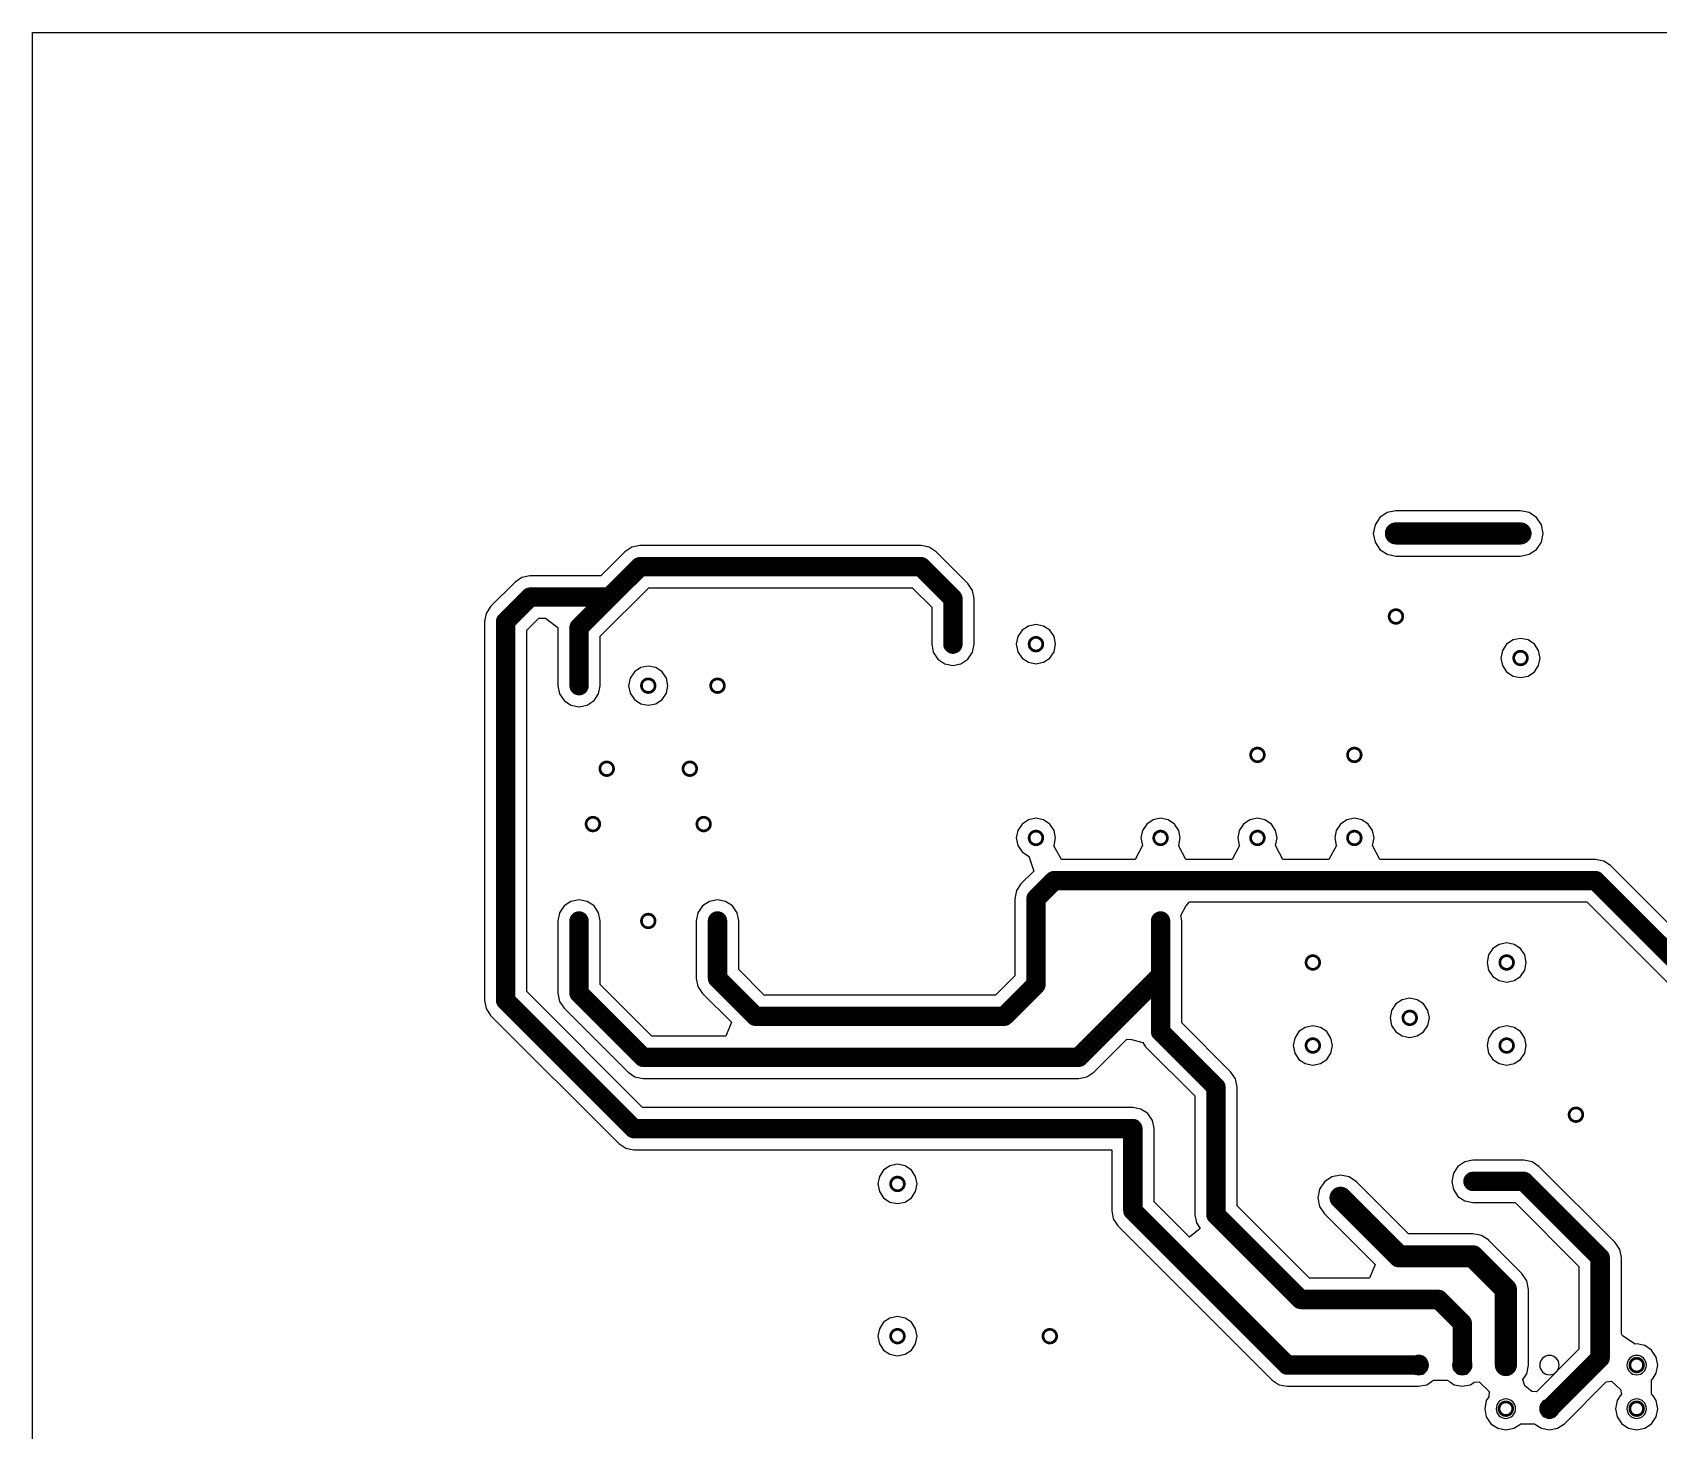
# Model space of a CAD drawing. Header units: inches. Extents: x 34.9 to 61.7, y 10.8 to 35.8.
# Drawn here: x 34.9 to 49.81, y 22.94 to 35.77 of the extents above; entities that cross this region are included whole.
import ezdxf

# ---------------------------------------------------------------- set-up
doc = ezdxf.new("R2010")
doc.units = ezdxf.units.IN
doc.header["$MEASUREMENT"] = 0
doc.layers.add('metal3', color=40, linetype='Continuous')

msp = doc.modelspace()

# ---------------------------------------------------------------- linework, layer by layer
at = {"layer": 'metal3'}
for p, q in [((34.89895056294756, 10.8816032400434), (34.89895056294756, 35.7709591000434)), ((34.89895056294756, 35.7709591000434), (60.84048364294756, 35.7709591000434)), ((47.32601994294757, 31.3657202600434), (47.25880392294756, 31.32081052004339)), ((47.40530350294756, 31.38149112004339), (47.32601994294757, 31.3657202600434)), ((48.54830350294756, 31.38149112004339), (47.40530350294756, 31.38149112004339)), ((48.62758706294757, 31.3657202600434), (48.54830350294756, 31.38149112004339)), ((48.69480308294757, 31.32081052004339), (48.62758706294757, 31.3657202600434)), ((47.21389418294757, 31.25359450004341), (47.19812332294757, 31.1743109400434)), ((47.19812332294757, 31.1743109400434), (47.21389418294757, 31.0950273800434)), ((47.25880392294756, 31.32081052004339), (47.21389418294757, 31.25359450004341)), ((48.73971282294757, 31.25359450004341), (48.69480308294757, 31.32081052004339)), ((48.75548368294757, 31.1743109400434), (48.73971282294757, 31.25359450004341)), ((48.73971282294757, 31.0950273800434), (48.75548368294757, 31.1743109400434)), ((40.39608714294756, 31.04854538004339), (40.33304180294756, 31.00641948004341)), ((40.47045580294757, 31.0633383400434), (40.39608714294756, 31.04854538004339)), ((43.04945242294757, 31.0633383400434), (40.47045580294757, 31.0633383400434)), ((43.12382108294757, 31.04854538004339), (43.04945242294757, 31.0633383400434)), ((43.18686642294756, 31.00641948004341), (43.12382108294757, 31.04854538004339)), ((47.21389418294757, 31.0950273800434), (47.25880392294756, 31.0278113600434)), ((47.25880392294756, 31.0278113600434), (47.32601994294757, 30.98290162004339)), ((48.62758706294757, 30.98290162004339), (48.69480308294757, 31.0278113600434)), ((48.69480308294757, 31.0278113600434), (48.73971282294757, 31.0950273800434)), ((40.33304180294756, 31.00641948004341), (40.11088324294757, 30.78426092004339)), ((43.47871750294756, 30.7145684000434), (43.18686642294756, 31.00641948004341)), ((47.32601994294757, 30.98290162004339), (47.40530350294756, 30.9671307600434)), ((47.40530350294756, 30.9671307600434), (48.54830350294756, 30.9671307600434)), ((48.54830350294756, 30.9671307600434), (48.62758706294757, 30.98290162004339)), ((39.32474816294757, 30.7273420600434), (39.10131452294756, 30.5039084200434)), ((39.38779350294757, 30.7694679600434), (39.32474816294757, 30.7273420600434)), ((39.46216216294756, 30.78426092004339), (39.38779350294757, 30.7694679600434)), ((40.11088324294757, 30.78426092004339), (39.46216216294756, 30.78426092004339)), ((40.10663636294757, 30.2303580400434), (40.55095094294757, 30.6746726200434)), ((40.55095094294757, 30.6746726200434), (42.96895728294757, 30.6746726200434)), ((42.96895728294757, 30.6746726200434), (43.14697064294757, 30.4966592600434)), ((43.52084340294756, 30.6515230600434), (43.47871750294756, 30.7145684000434)), ((43.53563636294757, 30.5771544000434), (43.52084340294756, 30.6515230600434)), ((43.53563636294757, 30.15831094004339), (43.53563636294757, 30.5771544000434)), ((39.05918862294757, 30.4408630800434), (39.04439566294757, 30.3664944200434)), ((39.10131452294756, 30.5039084200434), (39.05918862294757, 30.4408630800434)), ((43.14697064294757, 30.4966592600434), (43.14697064294757, 30.15831094004339)), ((39.04439566294757, 30.3664944200434), (39.04439566294757, 26.8893131600434)), ((39.43306138294757, 30.2859992800434), (39.54265730294756, 30.3955952000434)), ((39.43306138294757, 26.9698083000434), (39.43306138294757, 30.2859992800434)), ((39.54265730294756, 30.3955952000434), (39.60533688294757, 30.3955952000434)), ((39.60533688294757, 30.3955952000434), (39.71797064294756, 30.3108506400434)), ((39.71797064294756, 30.3108506400434), (39.71797064294756, 29.77731094004339)), ((43.97598346294757, 30.28563098004339), (43.93695128294756, 30.2272160600434)), ((44.03439838294757, 30.3246631600434), (43.97598346294757, 30.28563098004339)), ((44.10330350294757, 30.3383690000434), (44.03439838294757, 30.3246631600434)), ((44.17220862294757, 30.3246631600434), (44.10330350294757, 30.3383690000434)), ((44.23062354294757, 30.28563098004339), (44.17220862294757, 30.3246631600434)), ((44.26965572294756, 30.2272160600434), (44.23062354294757, 30.28563098004339)), ((40.10663636294757, 29.77731094004339), (40.10663636294757, 30.2303580400434)), ((43.14697064294757, 30.15831094004339), (43.16176360294757, 30.0839422800434)), ((43.52084340294756, 30.0839422800434), (43.53563636294757, 30.15831094004339)), ((43.93695128294756, 30.2272160600434), (43.92324544294756, 30.15831094004339)), ((43.92324544294756, 30.15831094004339), (43.93695128294756, 30.0894058200434)), ((44.28336156294756, 30.15831094004339), (44.26965572294756, 30.2272160600434)), ((44.26965572294756, 30.0894058200434), (44.28336156294756, 30.15831094004339)), ((48.42098346294756, 30.1586309800434), (48.38195128294757, 30.10021606004339)), ((48.47939838294756, 30.1976631600434), (48.42098346294756, 30.1586309800434)), ((48.54830350294756, 30.2113690000434), (48.47939838294756, 30.1976631600434)), ((48.61720862294757, 30.1976631600434), (48.54830350294756, 30.2113690000434)), ((48.67562354294756, 30.1586309800434), (48.61720862294757, 30.1976631600434)), ((48.71465572294757, 30.10021606004339), (48.67562354294756, 30.1586309800434)), ((43.16176360294757, 30.0839422800434), (43.20388950294756, 30.0208969400434)), ((43.20388950294756, 30.0208969400434), (43.26693484294756, 29.9787710400434)), ((43.41567216294757, 29.9787710400434), (43.47871750294756, 30.0208969400434)), ((43.47871750294756, 30.0208969400434), (43.52084340294756, 30.0839422800434)), ((43.93695128294756, 30.0894058200434), (43.97598346294757, 30.03099090004339)), ((43.97598346294757, 30.03099090004339), (44.03439838294757, 29.9919587200434)), ((44.03439838294757, 29.9919587200434), (44.10330350294757, 29.9782528800434)), ((44.10330350294757, 29.9782528800434), (44.17220862294757, 29.9919587200434)), ((44.17220862294757, 29.9919587200434), (44.23062354294757, 30.03099090004339)), ((44.23062354294757, 30.03099090004339), (44.26965572294756, 30.0894058200434)), ((48.38195128294757, 30.10021606004339), (48.36824544294757, 30.0313109400434)), ((48.36824544294757, 30.0313109400434), (48.38195128294757, 29.9624058200434)), ((48.72836156294757, 30.0313109400434), (48.71465572294757, 30.10021606004339)), ((48.71465572294757, 29.9624058200434), (48.72836156294757, 30.0313109400434)), ((40.38095128294756, 29.8462160600434), (40.36724544294756, 29.77731094004339)), ((40.41998346294757, 29.90463098004339), (40.38095128294756, 29.8462160600434)), ((40.47839838294756, 29.9436631600434), (40.41998346294757, 29.90463098004339)), ((40.54730350294757, 29.9573690000434), (40.47839838294756, 29.9436631600434)), ((40.61620862294757, 29.9436631600434), (40.54730350294757, 29.9573690000434)), ((40.67462354294757, 29.90463098004339), (40.61620862294757, 29.9436631600434)), ((40.71365572294756, 29.8462160600434), (40.67462354294757, 29.90463098004339)), ((40.72736156294756, 29.77731094004339), (40.71365572294756, 29.8462160600434)), ((43.26693484294756, 29.9787710400434), (43.34130350294757, 29.9639780800434)), ((43.34130350294757, 29.9639780800434), (43.41567216294757, 29.9787710400434)), ((48.38195128294757, 29.9624058200434), (48.42098346294756, 29.9039909000434)), ((48.42098346294756, 29.9039909000434), (48.47939838294756, 29.8649587200434)), ((48.47939838294756, 29.8649587200434), (48.54830350294756, 29.8512528800434)), ((48.54830350294756, 29.8512528800434), (48.61720862294757, 29.8649587200434)), ((48.61720862294757, 29.8649587200434), (48.67562354294756, 29.9039909000434)), ((48.67562354294756, 29.9039909000434), (48.71465572294757, 29.9624058200434)), ((39.71797064294756, 29.77731094004339), (39.73276360294757, 29.7029422800434)), ((39.73276360294757, 29.7029422800434), (39.77488950294757, 29.6398969400434)), ((40.04971750294757, 29.6398969400434), (40.09184340294756, 29.7029422800434)), ((40.09184340294756, 29.7029422800434), (40.10663636294757, 29.77731094004339)), ((40.36724544294756, 29.77731094004339), (40.38095128294756, 29.7084058200434)), ((40.38095128294756, 29.7084058200434), (40.41998346294757, 29.64999090004339)), ((40.67462354294757, 29.64999090004339), (40.71365572294756, 29.7084058200434)), ((40.71365572294756, 29.7084058200434), (40.72736156294756, 29.77731094004339)), ((39.77488950294757, 29.6398969400434), (39.83793484294756, 29.5977710400434)), ((39.83793484294756, 29.5977710400434), (39.91230350294757, 29.5829780800434)), ((39.91230350294757, 29.5829780800434), (39.98667216294757, 29.5977710400434)), ((39.98667216294757, 29.5977710400434), (40.04971750294757, 29.6398969400434)), ((40.41998346294757, 29.64999090004339), (40.47839838294756, 29.6109587200434)), ((40.47839838294756, 29.6109587200434), (40.54730350294757, 29.5972528800434)), ((40.54730350294757, 29.5972528800434), (40.61620862294757, 29.6109587200434)), ((40.61620862294757, 29.6109587200434), (40.67462354294757, 29.64999090004339)), ((43.97598346294757, 28.5076309800434), (43.93695128294756, 28.4492160600434)), ((44.03439838294757, 28.54666316004339), (43.97598346294757, 28.5076309800434)), ((44.10330350294757, 28.56036900004339), (44.03439838294757, 28.54666316004339)), ((44.17220862294757, 28.54666316004339), (44.10330350294757, 28.56036900004339)), ((44.23062354294757, 28.5076309800434), (44.17220862294757, 28.54666316004339)), ((44.26965572294756, 28.4492160600434), (44.23062354294757, 28.5076309800434)), ((45.11898346294757, 28.5076309800434), (45.07995128294756, 28.4492160600434)), ((45.17739838294757, 28.54666316004339), (45.11898346294757, 28.5076309800434)), ((45.24630350294757, 28.56036900004339), (45.17739838294757, 28.54666316004339)), ((45.31520862294757, 28.54666316004339), (45.24630350294757, 28.56036900004339)), ((45.37362354294757, 28.5076309800434), (45.31520862294757, 28.54666316004339)), ((45.41265572294756, 28.4492160600434), (45.37362354294757, 28.5076309800434)), ((46.00798346294756, 28.5076309800434), (45.96895128294757, 28.4492160600434)), ((46.06639838294757, 28.54666316004339), (46.00798346294756, 28.5076309800434)), ((46.13530350294756, 28.56036900004339), (46.06639838294757, 28.54666316004339)), ((46.20420862294756, 28.54666316004339), (46.13530350294756, 28.56036900004339)), ((46.26262354294757, 28.5076309800434), (46.20420862294756, 28.54666316004339)), ((46.30165572294757, 28.4492160600434), (46.26262354294757, 28.5076309800434)), ((46.89698346294756, 28.5076309800434), (46.85795128294757, 28.4492160600434)), ((46.95539838294756, 28.54666316004339), (46.89698346294756, 28.5076309800434)), ((47.02430350294756, 28.56036900004339), (46.95539838294756, 28.54666316004339)), ((47.09320862294757, 28.54666316004339), (47.02430350294756, 28.56036900004339)), ((47.15162354294756, 28.5076309800434), (47.09320862294757, 28.54666316004339)), ((47.19065572294757, 28.4492160600434), (47.15162354294756, 28.5076309800434)), ((43.93695128294756, 28.4492160600434), (43.92324544294756, 28.3803109400434)), ((43.92324544294756, 28.3803109400434), (43.93695128294756, 28.3114058200434)), ((44.28336156294756, 28.3803109400434), (44.26965572294756, 28.4492160600434)), ((44.26965572294756, 28.3114058200434), (44.28336156294756, 28.3803109400434)), ((45.07995128294756, 28.4492160600434), (45.06624544294756, 28.3803109400434)), ((45.06624544294756, 28.3803109400434), (45.07995128294756, 28.3114058200434)), ((45.42636156294756, 28.3803109400434), (45.41265572294756, 28.4492160600434)), ((45.41265572294756, 28.3114058200434), (45.42636156294756, 28.3803109400434)), ((45.96895128294757, 28.4492160600434), (45.95524544294757, 28.3803109400434)), ((45.95524544294757, 28.3803109400434), (45.96895128294757, 28.3114058200434)), ((46.31536156294757, 28.3803109400434), (46.30165572294757, 28.4492160600434)), ((46.30165572294757, 28.3114058200434), (46.31536156294757, 28.3803109400434)), ((46.85795128294757, 28.4492160600434), (46.84424544294757, 28.3803109400434)), ((46.84424544294757, 28.3803109400434), (46.85795128294757, 28.3114058200434)), ((47.20436156294757, 28.3803109400434), (47.19065572294757, 28.4492160600434)), ((47.19065572294757, 28.3114058200434), (47.20436156294757, 28.3803109400434)), ((43.93695128294756, 28.3114058200434), (43.97598346294757, 28.2529909000434)), ((43.97598346294757, 28.2529909000434), (44.03439838294757, 28.21395872004339)), ((44.03439838294757, 28.21395872004339), (44.03958506294757, 28.2129274800434)), ((44.03958506294757, 28.2129274800434), (44.08281078294756, 28.0765447200434)), ((44.26817998294757, 28.3091960200434), (44.26965572294756, 28.3114058200434)), ((44.33642978294756, 28.1827446600434), (44.26817998294757, 28.3091960200434)), ((45.08106126294757, 28.30974466004339), (45.01317722294756, 28.1827446600434)), ((45.07995128294756, 28.3114058200434), (45.08106126294757, 28.30974466004339)), ((45.41154574294757, 28.30974466004339), (45.41265572294756, 28.3114058200434)), ((45.47942978294756, 28.1827446600434), (45.41154574294757, 28.30974466004339)), ((45.97006126294757, 28.30974466004339), (45.90217722294757, 28.1827446600434)), ((45.96895128294757, 28.3114058200434), (45.97006126294757, 28.30974466004339)), ((46.30054574294756, 28.30974466004339), (46.30165572294757, 28.3114058200434)), ((46.36842978294757, 28.1827446600434), (46.30054574294756, 28.30974466004339)), ((46.85906126294756, 28.30974466004339), (46.79117722294757, 28.1827446600434)), ((46.85795128294757, 28.3114058200434), (46.85906126294756, 28.30974466004339)), ((47.18954574294757, 28.30974466004339), (47.19065572294757, 28.3114058200434)), ((47.25742978294757, 28.1827446600434), (47.18954574294757, 28.30974466004339)), ((44.08281078294756, 28.0765447200434), (43.96588950294756, 27.9596234400434)), ((45.01317722294756, 28.1827446600434), (44.33642978294756, 28.1827446600434)), ((45.90217722294757, 28.1827446600434), (45.47942978294756, 28.1827446600434)), ((46.79117722294757, 28.1827446600434), (46.36842978294757, 28.1827446600434)), ((49.23669176294757, 28.1827446600434), (47.25742978294757, 28.1827446600434)), ((49.31105788294757, 28.1679542400434), (49.23669176294757, 28.1827446600434)), ((49.37410576294756, 28.1258258000434), (49.31105788294757, 28.1679542400434)), ((50.36379390294756, 27.1361376600434), (49.37410576294756, 28.1258258000434)), ((43.92376360294756, 27.8965781000434), (43.90897064294757, 27.82220944004339)), ((43.96588950294756, 27.9596234400434), (43.92376360294756, 27.8965781000434)), ((39.77488950294757, 27.75572494004339), (39.73276360294757, 27.69267960004341)), ((39.83793484294756, 27.7978508400434), (39.77488950294757, 27.75572494004339)), ((39.91230350294757, 27.8126438000434), (39.83793484294756, 27.7978508400434)), ((39.98667216294757, 27.7978508400434), (39.91230350294757, 27.8126438000434)), ((40.04971750294757, 27.75572494004339), (39.98667216294757, 27.7978508400434)), ((40.09184340294756, 27.69267960004341), (40.04971750294757, 27.75572494004339)), ((41.04488950294757, 27.75572494004339), (41.00276360294757, 27.69267960004341)), ((41.10793484294757, 27.7978508400434), (41.04488950294757, 27.75572494004339)), ((41.18230350294756, 27.8126438000434), (41.10793484294757, 27.7978508400434)), ((41.25667216294757, 27.7978508400434), (41.18230350294756, 27.8126438000434)), ((41.31971750294757, 27.75572494004339), (41.25667216294757, 27.7978508400434)), ((41.36184340294757, 27.69267960004341), (41.31971750294757, 27.75572494004339)), ((43.90897064294757, 27.82220944004339), (43.90897064294757, 27.1141361800434)), ((45.43093610294757, 27.6670764000434), (45.47841378294757, 27.75539982004339)), ((45.47841378294757, 27.75539982004339), (45.51083434294756, 27.79407894004341)), ((45.51083434294756, 27.79407894004341), (49.15619662294756, 27.79407894004341)), ((49.15619662294756, 27.79407894004341), (50.03204704294757, 26.9182285200434)), ((39.73276360294757, 27.69267960004341), (39.71797064294756, 27.6183109400434)), ((39.71797064294756, 27.6183109400434), (39.71797064294756, 26.9547765800434)), ((40.10663636294757, 27.6183109400434), (40.09184340294756, 27.69267960004341)), ((40.10663636294757, 27.0352717200434), (40.10663636294757, 27.6183109400434)), ((41.00276360294757, 27.69267960004341), (40.98797064294757, 27.6183109400434)), ((40.98797064294757, 27.6183109400434), (40.98797064294757, 27.0914235000434)), ((41.37663636294756, 27.6183109400434), (41.36184340294757, 27.69267960004341)), ((41.37663636294756, 27.1719186400434), (41.37663636294756, 27.6183109400434)), ((45.44063636294757, 27.6183109400434), (45.43093610294757, 27.6670764000434)), ((45.44063636294757, 26.68280608004339), (45.44063636294757, 27.6183109400434)), ((48.25495128294757, 27.3062160600434), (48.24124544294757, 27.2373109400434)), ((48.29398346294757, 27.3646309800434), (48.25495128294757, 27.3062160600434)), ((48.35239838294757, 27.40366316004339), (48.29398346294757, 27.3646309800434)), ((48.42130350294757, 27.41736900004339), (48.35239838294757, 27.40366316004339)), ((48.49020862294756, 27.40366316004339), (48.42130350294757, 27.41736900004339)), ((48.54862354294757, 27.3646309800434), (48.49020862294756, 27.40366316004339)), ((48.58765572294756, 27.3062160600434), (48.54862354294757, 27.3646309800434)), ((48.60136156294756, 27.2373109400434), (48.58765572294756, 27.3062160600434)), ((41.61012586294757, 26.9384291400434), (41.37663636294756, 27.1719186400434)), ((48.24124544294757, 27.2373109400434), (48.25495128294757, 27.1684058200434)), ((48.25495128294757, 27.1684058200434), (48.29398346294757, 27.1099909000434)), ((48.54862354294757, 27.1099909000434), (48.58765572294756, 27.1684058200434)), ((48.58765572294756, 27.1684058200434), (48.60136156294756, 27.2373109400434)), ((40.57987138294757, 26.56203670004339), (40.10663636294757, 27.0352717200434)), ((40.98797064294757, 27.0914235000434), (41.00276360294757, 27.0170548400434)), ((41.00276360294757, 27.0170548400434), (41.04488950294757, 26.9540095000434)), ((43.90897064294757, 27.1141361800434), (43.73326360294756, 26.9384291400434)), ((48.29398346294757, 27.1099909000434), (48.35239838294757, 27.07095872004339)), ((48.35239838294757, 27.07095872004339), (48.42130350294757, 27.05725288004339)), ((48.42130350294757, 27.05725288004339), (48.49020862294756, 27.07095872004339)), ((48.49020862294756, 27.07095872004339), (48.54862354294757, 27.1099909000434)), ((39.04439566294757, 26.8893131600434), (39.05918862294757, 26.8149445000434)), ((40.49522588294757, 25.9076438000434), (39.43306138294757, 26.9698083000434)), ((39.71797064294756, 26.9547765800434), (39.73276106294756, 26.88041046004339)), ((39.73276106294756, 26.88041046004339), (39.77488950294757, 26.81736258004339)), ((41.04488950294757, 26.9540095000434), (41.30986230294756, 26.6890367000434)), ((43.73326360294756, 26.9384291400434), (41.61012586294757, 26.9384291400434)), ((47.40498346294757, 26.85663098004341), (47.36595128294756, 26.7982160600434)), ((47.46339838294756, 26.8956631600434), (47.40498346294757, 26.85663098004341)), ((47.53230350294757, 26.9093690000434), (47.46339838294756, 26.8956631600434)), ((47.60120862294757, 26.8956631600434), (47.53230350294757, 26.9093690000434)), ((47.65962354294757, 26.85663098004341), (47.60120862294757, 26.8956631600434)), ((47.69865572294756, 26.7982160600434), (47.65962354294757, 26.85663098004341)), ((39.05918862294757, 26.8149445000434), (39.10131452294756, 26.75189916004339)), ((39.10131452294756, 26.75189916004339), (40.27731674294756, 25.57589694004339)), ((39.77488950294757, 26.81736258004339), (40.36196224294757, 26.2302898400434)), ((47.36595128294756, 26.7982160600434), (47.35224544294756, 26.7293109400434)), ((47.35224544294756, 26.7293109400434), (47.36595128294756, 26.66040582004339)), ((47.71236156294756, 26.7293109400434), (47.69865572294756, 26.7982160600434)), ((47.69865572294756, 26.66040582004339), (47.71236156294756, 26.7293109400434)), ((41.25725636294757, 26.56203670004339), (40.57987138294757, 26.56203670004339)), ((41.30986230294756, 26.6890367000434), (41.25725636294757, 26.56203670004339)), ((45.89171750294757, 26.23172494004339), (45.44063636294757, 26.68280608004339)), ((46.51598346294756, 26.6026309800434), (46.47695128294757, 26.5442160600434)), ((46.57439838294756, 26.64166316004339), (46.51598346294756, 26.6026309800434)), ((46.64330350294756, 26.65536900004339), (46.57439838294756, 26.64166316004339)), ((46.71220862294757, 26.64166316004339), (46.64330350294756, 26.65536900004339)), ((46.77062354294756, 26.6026309800434), (46.71220862294757, 26.64166316004339)), ((46.80965572294757, 26.5442160600434), (46.77062354294756, 26.6026309800434)), ((47.36595128294756, 26.66040582004339), (47.40498346294757, 26.6019909000434)), ((47.40498346294757, 26.6019909000434), (47.46339838294756, 26.5629587200434)), ((47.46339838294756, 26.5629587200434), (47.53230350294757, 26.5492528800434)), ((47.53230350294757, 26.5492528800434), (47.60120862294757, 26.5629587200434)), ((47.60120862294757, 26.5629587200434), (47.65962354294757, 26.6019909000434)), ((47.65962354294757, 26.6019909000434), (47.69865572294756, 26.66040582004339)), ((48.29398346294757, 26.6026309800434), (48.25495128294757, 26.5442160600434)), ((48.35239838294757, 26.64166316004339), (48.29398346294757, 26.6026309800434)), ((48.42130350294757, 26.65536900004339), (48.35239838294757, 26.64166316004339)), ((48.49020862294756, 26.64166316004339), (48.42130350294757, 26.65536900004339)), ((48.54862354294757, 26.6026309800434), (48.49020862294756, 26.64166316004339)), ((48.58765572294756, 26.5442160600434), (48.54862354294757, 26.6026309800434)), ((44.63332276294757, 26.2302898400434), (44.93623046294756, 26.5331975400434)), ((44.93623046294756, 26.5331975400434), (44.97951714294757, 26.53145256004341)), ((44.97951714294757, 26.53145256004341), (45.08431500294756, 26.5016761400434)), ((45.08431500294756, 26.5016761400434), (45.10888950294756, 26.4648969400434)), ((45.10888950294756, 26.4648969400434), (45.55997064294756, 26.0138158000434)), ((46.47695128294757, 26.5442160600434), (46.46324544294757, 26.4753109400434)), ((46.46324544294757, 26.4753109400434), (46.47695128294757, 26.4064058200434)), ((46.47695128294757, 26.4064058200434), (46.51598346294756, 26.3479909000434)), ((46.77062354294756, 26.3479909000434), (46.80965572294757, 26.4064058200434)), ((46.82336156294757, 26.4753109400434), (46.80965572294757, 26.5442160600434)), ((46.80965572294757, 26.4064058200434), (46.82336156294757, 26.4753109400434)), ((48.25495128294757, 26.5442160600434), (48.24124544294757, 26.4753109400434)), ((48.24124544294757, 26.4753109400434), (48.25495128294757, 26.4064058200434)), ((48.25495128294757, 26.4064058200434), (48.29398346294757, 26.3479909000434)), ((48.54862354294757, 26.3479909000434), (48.58765572294756, 26.4064058200434)), ((48.60136156294756, 26.4753109400434), (48.58765572294756, 26.5442160600434)), ((48.58765572294756, 26.4064058200434), (48.60136156294756, 26.4753109400434)), ((46.51598346294756, 26.3479909000434), (46.57439838294756, 26.30895872004339)), ((46.57439838294756, 26.30895872004339), (46.64330350294756, 26.29525288004339)), ((46.64330350294756, 26.29525288004339), (46.71220862294757, 26.30895872004339)), ((46.71220862294757, 26.30895872004339), (46.77062354294756, 26.3479909000434)), ((48.29398346294757, 26.3479909000434), (48.35239838294757, 26.30895872004339)), ((48.35239838294757, 26.30895872004339), (48.42130350294757, 26.29525288004339)), ((48.42130350294757, 26.29525288004339), (48.49020862294756, 26.30895872004339)), ((48.49020862294756, 26.30895872004339), (48.54862354294757, 26.3479909000434)), ((40.36196224294757, 26.2302898400434), (40.42500758294757, 26.1881639400434)), ((40.42500758294757, 26.1881639400434), (40.49937624294756, 26.1733709800434)), ((40.49937624294756, 26.1733709800434), (44.49590876294756, 26.1733709800434)), ((44.49590876294756, 26.1733709800434), (44.57027488294757, 26.1881614000434)), ((44.57027488294757, 26.1881614000434), (44.63332276294757, 26.2302898400434)), ((45.93384340294756, 26.1686796000434), (45.89171750294757, 26.23172494004339)), ((45.94863636294757, 26.0943109400434), (45.93384340294756, 26.1686796000434)), ((45.55997064294756, 26.0138158000434), (45.55997064294756, 24.92265466004339)), ((45.94863636294757, 25.0031498000434), (45.94863636294757, 26.0943109400434)), ((44.99230350294756, 25.9076438000434), (40.49522588294757, 25.9076438000434)), ((45.06667216294757, 25.89285084004339), (44.99230350294756, 25.9076438000434)), ((45.12971750294757, 25.85072494004339), (45.06667216294757, 25.89285084004339)), ((45.17184340294757, 25.7876796000434), (45.12971750294757, 25.85072494004339)), ((45.18663636294757, 25.7133109400434), (45.17184340294757, 25.7876796000434)), ((45.18663636294757, 25.0396191200434), (45.18663636294757, 25.7133109400434)), ((40.27731674294756, 25.57589694004339), (40.34036208294756, 25.5337710400434)), ((40.34036208294756, 25.5337710400434), (40.41473074294757, 25.5189780800434)), ((40.41473074294757, 25.5189780800434), (44.79797064294756, 25.5189780800434)), ((44.79797064294756, 25.5189780800434), (44.79797064294756, 24.9591239800434)), ((42.76439838294756, 25.3716631600434), (42.70598346294757, 25.3326309800434)), ((42.83330350294757, 25.3853690000434), (42.76439838294756, 25.3716631600434)), ((42.90220862294757, 25.3716631600434), (42.83330350294757, 25.3853690000434)), ((42.96062354294757, 25.3326309800434), (42.90220862294757, 25.3716631600434)), ((47.97464958294756, 25.3659024400434), (47.93252368294756, 25.3028571000434)), ((48.03769492294757, 25.4080283400434), (47.97464958294756, 25.3659024400434)), ((48.11206358294757, 25.4228213000434), (48.03769492294757, 25.4080283400434)), ((48.57994936294756, 25.4228213000434), (48.11206358294757, 25.4228213000434)), ((48.65431548294757, 25.4080308800434), (48.57994936294756, 25.4228213000434)), ((48.71736336294757, 25.3659024400434), (48.65431548294757, 25.4080308800434)), ((49.41634088294757, 24.6669249200434), (48.71736336294757, 25.3659024400434)), ((42.66695128294757, 25.2742160600434), (42.65324544294756, 25.2053109400434)), ((42.70598346294757, 25.3326309800434), (42.66695128294757, 25.2742160600434)), ((42.99965572294757, 25.2742160600434), (42.96062354294757, 25.3326309800434)), ((43.01336156294757, 25.2053109400434), (42.99965572294757, 25.2742160600434)), ((46.75080392294757, 25.22481052004341), (46.70589418294756, 25.1575945000434)), ((46.81801994294757, 25.2697202600434), (46.75080392294757, 25.22481052004341)), ((46.89730350294757, 25.2854936600434), (46.81801994294757, 25.2697202600434)), ((46.97658960294757, 25.2697202600434), (46.89730350294757, 25.2854936600434)), ((47.04380308294756, 25.22481052004341), (46.97658960294757, 25.2697202600434)), ((47.52012928294756, 24.7484843200434), (47.04380308294756, 25.22481052004341)), ((47.93252368294756, 25.3028571000434), (47.91773072294757, 25.22848844004339)), ((47.91773072294757, 25.22848844004339), (47.93252368294756, 25.1541197800434)), ((42.65324544294756, 25.2053109400434), (42.66695128294757, 25.13640582004339)), ((42.66695128294757, 25.13640582004339), (42.70598346294757, 25.0779909000434)), ((42.70598346294757, 25.0779909000434), (42.76439838294756, 25.0389587200434)), ((42.90220862294757, 25.0389587200434), (42.96062354294757, 25.0779909000434)), ((42.96062354294757, 25.0779909000434), (42.99965572294757, 25.13640582004339)), ((42.99965572294757, 25.13640582004339), (43.01336156294757, 25.2053109400434)), ((46.70589418294756, 25.1575945000434), (46.69012078294756, 25.07831094004339)), ((46.69012078294756, 25.07831094004339), (46.70589418294756, 24.9990248400434)), ((47.93252368294756, 25.1541197800434), (47.97464958294756, 25.0910744400434)), ((47.97464958294756, 25.0910744400434), (48.03769492294757, 25.0489485400434)), ((42.76439838294756, 25.0389587200434), (42.83330350294757, 25.0252528800434)), ((42.83330350294757, 25.0252528800434), (42.90220862294757, 25.0389587200434)), ((44.79797064294756, 24.9591239800434), (44.81276360294757, 24.8847553200434)), ((45.51073020294757, 24.71552528004339), (45.18663636294757, 25.0396191200434)), ((45.55997064294756, 24.92265466004339), (45.57476106294757, 24.8482885400434)), ((46.61228502294756, 24.3395011400434), (45.94863636294757, 25.0031498000434)), ((46.70589418294756, 24.9990248400434), (46.75080392294757, 24.9318113600434)), ((46.75080392294757, 24.9318113600434), (47.21611414294756, 24.46650114004341)), ((48.03769492294757, 25.0489485400434), (48.11206358294757, 25.0341555800434)), ((48.11206358294757, 25.0341555800434), (48.49945422294756, 25.0341555800434)), ((48.49945422294756, 25.0341555800434), (49.08459402294757, 24.4490157800434)), ((44.81276360294757, 24.8847553200434), (44.85488950294757, 24.82170998004339)), ((44.85488950294757, 24.82170998004339), (46.27114016294756, 23.40545932004341)), ((45.60937618294757, 24.7964852400434), (45.51073020294757, 24.71552528004339)), ((45.57476106294757, 24.8482885400434), (45.60937618294757, 24.7964852400434)), ((48.11056498294757, 24.7484843200434), (47.52012928294756, 24.7484843200434)), ((48.18985108294757, 24.7327134600434), (48.11056498294757, 24.7484843200434)), ((48.25706456294756, 24.68780372004341), (48.18985108294757, 24.7327134600434)), ((48.25706964294757, 24.6877961000434), (48.25706456294756, 24.68780372004341)), ((48.56031770294757, 24.3845505800434), (48.25706964294757, 24.6877961000434)), ((49.45846678294757, 24.6038795800434), (49.41634088294757, 24.6669249200434)), ((47.21611414294756, 24.46650114004341), (47.16350820294757, 24.3395011400434)), ((49.47325974294756, 24.52951092004339), (49.45846678294757, 24.6038795800434)), ((49.47325974294756, 23.8288773200434), (49.47325974294756, 24.52951092004339)), ((47.16350820294757, 24.3395011400434), (46.61228502294756, 24.3395011400434)), ((48.60522744294757, 24.3173371000434), (48.56031770294757, 24.3845505800434)), ((48.62100084294757, 24.2380510000434), (48.60522744294757, 24.3173371000434)), ((49.08459402294757, 24.4490157800434), (49.08459402294757, 23.68847374004339)), ((48.62099830294757, 24.2380383000434), (48.62100084294757, 24.2380510000434)), ((48.62099830294757, 23.5429088800434), (48.62099830294757, 24.2380383000434)), ((42.66695128294757, 23.87721606004339), (42.65324544294756, 23.8083109400434)), ((42.70598346294757, 23.9356309800434), (42.66695128294757, 23.87721606004339)), ((42.76439838294756, 23.97466316004341), (42.70598346294757, 23.9356309800434)), ((42.83330350294757, 23.98836900004341), (42.76439838294756, 23.97466316004341)), ((42.90220862294757, 23.97466316004341), (42.83330350294757, 23.98836900004341)), ((42.96062354294757, 23.9356309800434), (42.90220862294757, 23.97466316004341)), ((42.99965572294757, 23.87721606004339), (42.96062354294757, 23.9356309800434)), ((43.01336156294757, 23.8083109400434), (42.99965572294757, 23.87721606004339)), ((42.65324544294756, 23.8083109400434), (42.66695128294757, 23.7394058200434)), ((42.66695128294757, 23.7394058200434), (42.70598346294757, 23.6809909000434)), ((42.96062354294757, 23.6809909000434), (42.99965572294757, 23.7394058200434)), ((42.99965572294757, 23.7394058200434), (43.01336156294757, 23.8083109400434)), ((49.48345022294757, 23.8124892400434), (49.47325974294756, 23.8288773200434)), ((49.60026228294757, 23.7345061600434), (49.48345022294757, 23.8124892400434)), ((49.61383350294757, 23.7372061800434), (49.60026228294757, 23.7345061600434)), ((49.68820216294756, 23.72241322004339), (49.61383350294757, 23.7372061800434)), ((49.75124750294756, 23.6802873200434), (49.68820216294756, 23.72241322004339)), ((42.70598346294757, 23.6809909000434), (42.76439838294756, 23.64195872004341)), ((42.76439838294756, 23.64195872004341), (42.83330350294757, 23.62825288004341)), ((42.83330350294757, 23.62825288004341), (42.90220862294757, 23.64195872004341)), ((42.90220862294757, 23.64195872004341), (42.96062354294757, 23.6809909000434)), ((49.08459402294757, 23.68847374004339), (48.69480054294756, 23.29868534004341)), ((49.79337340294757, 23.6172419800434), (49.75124750294756, 23.6802873200434)), ((49.80816636294756, 23.5428733200434), (49.79337340294757, 23.6172419800434)), ((48.56960648294756, 23.4103107200434), (48.60522744294757, 23.46362532004341)), ((48.60522744294757, 23.46362532004341), (48.62099830294757, 23.5429088800434)), ((49.75125004294756, 23.40545932004341), (49.76398052294756, 23.4245169400434)), ((49.76398052294756, 23.4245169400434), (49.79337340294757, 23.46850466004339)), ((49.79337340294757, 23.46850466004339), (49.80816636294756, 23.5428733200434)), ((46.27114016294756, 23.40545932004341), (46.33418550294756, 23.3633334200434)), ((46.33418550294756, 23.3633334200434), (46.40855416294757, 23.3485404600434)), ((46.40855416294757, 23.3485404600434), (47.61382226294756, 23.3485404600434)), ((47.61382226294756, 23.3485404600434), (47.68819092294757, 23.3633334200434)), ((47.68819092294757, 23.3633334200434), (47.73218626294756, 23.3927288400434)), ((47.73218626294756, 23.3927288400434), (47.75123626294757, 23.40545678004339)), ((47.75123626294757, 23.40545678004339), (47.87642524294756, 23.40545678004339)), ((47.87642524294756, 23.40545678004339), (47.89547524294757, 23.3927313800434)), ((47.89547524294757, 23.3927313800434), (47.93947058294756, 23.3633334200434)), ((47.93947058294756, 23.3633334200434), (48.01383924294757, 23.3485404600434)), ((48.01383924294757, 23.3485404600434), (48.08820790294757, 23.3633334200434)), ((48.08820790294757, 23.3633334200434), (48.12171812294757, 23.3857235200434)), ((48.12171812294757, 23.3857235200434), (48.17041754294756, 23.3892973000434)), ((48.17041754294756, 23.3892973000434), (48.26023448294757, 23.2995057600434)), ((48.26023448294757, 23.2995057600434), (48.25667340294757, 23.2507809400434)), ((48.58724170294757, 23.3529981600434), (48.56960648294756, 23.4103107200434)), ((48.65230380294757, 23.2991984200434), (48.58724170294757, 23.3529981600434)), ((48.69480054294756, 23.29868534004341), (48.65230380294757, 23.2991984200434)), ((48.95124910294757, 23.0054779000434), (49.33471544294757, 23.38893916004339)), ((49.33471544294757, 23.38893916004339), (49.38154034294756, 23.39439762004339)), ((49.38154034294756, 23.39439762004339), (49.46521048294757, 23.3198943400434)), ((49.47441544294756, 23.2773620400434), (49.46365092294756, 23.2612482800434)), ((49.46521048294757, 23.3198943400434), (49.47441544294756, 23.2773620400434)), ((49.75121448294756, 23.2803059000434), (49.75125004294756, 23.40545932004341)), ((49.76396782294756, 23.2612152600434), (49.75121448294756, 23.2803059000434)), ((48.23427822294757, 23.2172631000434), (48.21948526294757, 23.14289444004339)), ((48.21948526294757, 23.14289444004339), (48.23427822294757, 23.0685257800434)), ((48.25667340294757, 23.2507809400434), (48.23427822294757, 23.2172631000434)), ((49.43425804294756, 23.2172605600434), (49.41946508294757, 23.1428919000434)), ((49.41946508294757, 23.1428919000434), (49.43425804294756, 23.0685232400434)), ((49.46365092294756, 23.2612482800434), (49.43425804294756, 23.2172605600434)), ((49.79333784294757, 23.2172605600434), (49.76396782294756, 23.2612152600434)), ((49.80813080294756, 23.1428919000434), (49.79333784294757, 23.2172605600434)), ((49.79333784294757, 23.0685232400434), (49.80813080294756, 23.1428919000434)), ((48.23427822294757, 23.0685257800434), (48.27640412294757, 23.0054804400434)), ((48.27640412294757, 23.0054804400434), (48.33944946294757, 22.9633545400434)), ((48.48818678294757, 22.9633545400434), (48.53217958294756, 22.9927499600434)), ((48.53217958294756, 22.9927499600434), (48.55123212294757, 23.0054779000434)), ((48.55123212294757, 23.0054779000434), (48.67642110294757, 23.00547536004341)), ((48.67642110294757, 23.00547536004341), (48.69546856294757, 22.9927499600434)), ((48.69546856294757, 22.9927499600434), (48.73946644294756, 22.9633520000434)), ((48.88820376294757, 22.9633520000434), (48.95124910294757, 23.0054779000434)), ((49.43425804294756, 23.0685232400434), (49.47638394294756, 23.0054779000434)), ((49.47638394294756, 23.0054779000434), (49.53942928294757, 22.9633520000434)), ((49.68816660294756, 22.9633520000434), (49.75121194294756, 23.0054779000434)), ((49.75121194294756, 23.0054779000434), (49.79333784294757, 23.0685232400434)), ((48.33944946294757, 22.9633545400434), (48.41381812294756, 22.9485615800434)), ((48.41381812294756, 22.9485615800434), (48.48818678294757, 22.9633545400434)), ((48.73946644294756, 22.9633520000434), (48.81383510294756, 22.94855904004339)), ((48.81383510294756, 22.94855904004339), (48.88820376294757, 22.9633520000434)), ((49.53942928294757, 22.9633520000434), (49.61379794294757, 22.94855904004339)), ((49.61379794294757, 22.94855904004339), (49.68816660294756, 22.9633520000434))]:
    msp.add_line(p, q, dxfattribs=at)
for points, const_width in [([(48.54830350294756, 31.1743109400434), (47.40530350294756, 31.1743109400434)], 0.2032), ([(40.47045580294757, 30.8690054800434), (40.19137838294756, 30.58992806004341)], 0.17800066), ([(43.04945242294757, 30.8690054800434), (40.47045580294757, 30.8690054800434)], 0.17800066), ([(43.34130350294757, 30.5771544000434), (43.04945242294757, 30.8690054800434)], 0.17800066), ([(39.46216216294756, 30.58992806004341), (39.23872852294757, 30.3664944200434)], 0.17800066), ([(40.19137838294756, 30.58992806004341), (39.46216216294756, 30.58992806004341)], 0.17800066), ([(40.19137838294756, 30.58992806004341), (39.91230350294757, 30.3108531800434)], 0.17800066), ([(43.34130350294757, 30.5771544000434), (43.34130350294757, 30.15831094004339)], 0.17800066), ([(39.23872852294757, 30.3664944200434), (39.23872852294757, 26.8893131600434)], 0.17800066), ([(39.91230350294757, 30.3108531800434), (39.91230350294757, 29.77731094004339)], 0.17800066), ([(44.26950586294757, 27.98841180004339), (44.10330350294757, 27.82220944004339)], 0.17800066), ([(49.23669176294757, 27.98841180004339), (44.26950586294757, 27.98841180004339)], 0.17800066), ([(50.22637990294757, 26.9987236600434), (49.23669176294757, 27.98841180004339)], 0.17800066), ([(44.10330350294757, 27.82220944004339), (44.10330350294757, 27.6183109400434)], 0.17800066), ([(39.91230350294757, 27.6183109400434), (39.91230350294757, 26.9547765800434)], 0.17800066), ([(41.18230350294756, 27.6183109400434), (41.18230350294756, 27.0914235000434)], 0.17800066), ([(44.10330350294757, 27.6183109400434), (44.10330350294757, 27.03364104004339)], 0.17800066), ([(45.24630350294757, 27.6183109400434), (45.24630350294757, 27.11809858004339)], 0.17800066), ([(41.52963072294757, 26.74409628004339), (41.18230350294756, 27.0914235000434)], 0.17800066), ([(45.24630350294757, 27.11809858004339), (44.49590876294756, 26.3677038400434)], 0.17800066), ([(45.24630350294757, 27.11809858004339), (45.24630350294757, 26.6023109400434)], 0.17800066), ([(40.49937624294756, 26.3677038400434), (39.91230350294757, 26.9547765800434)], 0.17800066), ([(44.10330350294757, 27.03364104004339), (43.81375874294757, 26.74409628004339)], 0.17800066), ([(40.41473074294757, 25.7133109400434), (39.23872852294757, 26.8893131600434)], 0.17800066), ([(43.81375874294757, 26.74409628004339), (41.52963072294757, 26.74409628004339)], 0.17800066), ([(45.75430350294756, 26.0943109400434), (45.24630350294757, 26.6023109400434)], 0.17800066), ([(44.49590876294756, 26.3677038400434), (40.49937624294756, 26.3677038400434)], 0.17800066), ([(45.75430350294756, 26.0943109400434), (45.75430350294756, 24.92265466004339)], 0.17800066), ([(44.99230350294756, 25.7133109400434), (40.41473074294757, 25.7133109400434)], 0.17800066), ([(44.99230350294756, 25.7133109400434), (44.99230350294756, 24.9591239800434)], 0.17800066), ([(48.57994936294756, 25.22848844004339), (48.11206358294757, 25.22848844004339)], 0.17800066), ([(49.27892688294757, 24.52951092004339), (48.57994936294756, 25.22848844004339)], 0.17800066), ([(47.43431030294757, 24.54130414004339), (46.89730350294757, 25.07831094004339)], 0.2032), ([(46.40855416294757, 23.5428733200434), (44.99230350294756, 24.9591239800434)], 0.17800066), ([(46.53178988294756, 24.14516828004339), (45.75430350294756, 24.92265466004339)], 0.17800066), ([(48.11056498294757, 24.54130414004339), (47.43431030294757, 24.54130414004339)], 0.2032), ([(48.41381812294756, 24.2380510000434), (48.11056498294757, 24.54130414004339)], 0.2032), ([(49.27892688294757, 24.52951092004339), (49.27892688294757, 23.6079786000434)], 0.17800066), ([(48.41381812294756, 24.2380510000434), (48.41381812294756, 23.5429088800434)], 0.2032), ([(47.79682926294757, 24.14516828004339), (46.53178988294756, 24.14516828004339)], 0.17800066), ([(48.01383924294757, 23.9281608400434), (47.79682926294757, 24.14516828004339)], 0.17800066), ([(48.01383924294757, 23.9281608400434), (48.01383924294757, 23.5428733200434)], 0.17800066), ([(47.61382226294756, 23.5428733200434), (46.40855416294757, 23.5428733200434)], 0.17800066), ([(49.27892688294757, 23.6079786000434), (48.81383510294756, 23.1428919000434)], 0.17800066)]:
    msp.add_lwpolyline(points, dxfattribs=dict(at, const_width=const_width))
for points, const_width in [([(47.45610350294757, 31.1743109400434, 1), (47.35450350294757, 31.1743109400434, 1)], 0.1016), ([(47.46780274294757, 31.1743109400434, 1), (47.34280426294757, 31.1743109400434, 1)], 0.02499868), ([(48.59910350294757, 31.1743109400434, 1), (48.49750350294757, 31.1743109400434, 1)], 0.1016), ([(48.61080274294757, 31.1743109400434, 1), (48.48580426294757, 31.1743109400434, 1)], 0.02499868), ([(40.51495660294756, 30.8690054800434, 1), (40.42595500294756, 30.8690054800434, 1)], 0.08899905999999999), ([(40.51495660294756, 30.8690054800434, 1), (40.42595500294756, 30.8690054800434, 1)], 0.08899905999999999), ([(43.09395322294756, 30.8690054800434, 1), (43.00495162294757, 30.8690054800434, 1)], 0.08899905999999999), ([(43.09395322294756, 30.8690054800434, 1), (43.00495162294757, 30.8690054800434, 1)], 0.08899905999999999), ([(39.50666296294757, 30.58992806004341, 1), (39.41766136294757, 30.58992806004341, 1)], 0.08899905999999999), ([(39.50666296294757, 30.58992806004341, 1), (39.41766136294757, 30.58992806004341, 1)], 0.08899905999999999), ([(40.23587918294757, 30.58992806004341, 1), (40.14687758294757, 30.58992806004341, 1)], 0.08899905999999999), ([(40.23587918294757, 30.58992806004341, 1), (40.14687758294757, 30.58992806004341, 1)], 0.08899905999999999), ([(40.23587918294757, 30.58992806004341, 1), (40.14687758294757, 30.58992806004341, 1)], 0.08899905999999999), ([(43.38580430294756, 30.5771544000434, 1), (43.29680270294757, 30.5771544000434, 1)], 0.08899905999999999), ([(43.38580430294756, 30.5771544000434, 1), (43.29680270294757, 30.5771544000434, 1)], 0.08899905999999999), ([(39.28322932294756, 30.3664944200434, 1), (39.19422772294757, 30.3664944200434, 1)], 0.08899905999999999), ([(39.28322932294756, 30.3664944200434, 1), (39.19422772294757, 30.3664944200434, 1)], 0.08899905999999999), ([(47.46780274294757, 30.4123109400434, 1), (47.34280426294757, 30.4123109400434, 1)], 0.02499868), ([(39.95680430294756, 30.3108531800434, 1), (39.86780270294757, 30.3108531800434, 1)], 0.08899905999999999), ([(39.95680430294756, 30.3108531800434, 1), (39.86780270294757, 30.3108531800434, 1)], 0.08899905999999999), ([(43.38580430294756, 30.15831094004339, 1), (43.29680270294757, 30.15831094004339, 1)], 0.08899905999999999), ([(43.40380274294756, 30.15831094004339, 1), (43.27880426294756, 30.15831094004339, 1)], 0.02499868), ([(44.16580274294756, 30.15831094004339, 1), (44.04080426294756, 30.15831094004339, 1)], 0.02499868), ([(44.16580274294756, 30.15831094004339, 1), (44.04080426294756, 30.15831094004339, 1)], 0.02499868), ([(48.61080274294757, 30.0313109400434, 1), (48.48580426294757, 30.0313109400434, 1)], 0.02499868), ([(48.61080274294757, 30.0313109400434, 1), (48.48580426294757, 30.0313109400434, 1)], 0.02499868), ([(39.95680430294756, 29.77731094004339, 1), (39.86780270294757, 29.77731094004339, 1)], 0.08899905999999999), ([(39.97480274294756, 29.77731094004339, 1), (39.84980426294757, 29.77731094004339, 1)], 0.02499868), ([(40.60980274294756, 29.77731094004339, 1), (40.48480426294756, 29.77731094004339, 1)], 0.02499868), ([(40.60980274294756, 29.77731094004339, 1), (40.48480426294756, 29.77731094004339, 1)], 0.02499868), ([(41.24480274294757, 29.77731094004339, 1), (41.11980426294757, 29.77731094004339, 1)], 0.02499868), ([(40.22880274294756, 29.01531094004339, 1), (40.10380426294756, 29.01531094004339, 1)], 0.02499868), ([(40.99080274294757, 29.01531094004339, 1), (40.86580426294756, 29.01531094004339, 1)], 0.02499868), ([(46.19780274294757, 29.1423109400434, 1), (46.07280426294757, 29.1423109400434, 1)], 0.02499868), ([(47.08680274294757, 29.1423109400434, 1), (46.96180426294757, 29.1423109400434, 1)], 0.02499868), ([(40.10180274294757, 28.5073109400434, 1), (39.97680426294757, 28.5073109400434, 1)], 0.02499868), ([(41.11780274294756, 28.5073109400434, 1), (40.99280426294757, 28.5073109400434, 1)], 0.02499868), ([(44.16580274294756, 28.3803109400434, 1), (44.04080426294756, 28.3803109400434, 1)], 0.02499868), ([(44.16580274294756, 28.3803109400434, 1), (44.04080426294756, 28.3803109400434, 1)], 0.02499868), ([(45.30880274294756, 28.3803109400434, 1), (45.18380426294756, 28.3803109400434, 1)], 0.02499868), ([(45.30880274294756, 28.3803109400434, 1), (45.18380426294756, 28.3803109400434, 1)], 0.02499868), ([(46.19780274294757, 28.3803109400434, 1), (46.07280426294757, 28.3803109400434, 1)], 0.02499868), ([(46.19780274294757, 28.3803109400434, 1), (46.07280426294757, 28.3803109400434, 1)], 0.02499868), ([(47.08680274294757, 28.3803109400434, 1), (46.96180426294757, 28.3803109400434, 1)], 0.02499868), ([(47.08680274294757, 28.3803109400434, 1), (46.96180426294757, 28.3803109400434, 1)], 0.02499868), ([(44.31400666294756, 27.98841180004339, 1), (44.22500506294756, 27.98841180004339, 1)], 0.08899905999999999), ([(44.31400666294756, 27.98841180004339, 1), (44.22500506294756, 27.98841180004339, 1)], 0.08899905999999999), ([(49.28119256294757, 27.98841180004339, 1), (49.19219096294756, 27.98841180004339, 1)], 0.08899905999999999), ([(49.28119256294757, 27.98841180004339, 1), (49.19219096294756, 27.98841180004339, 1)], 0.08899905999999999), ([(44.14780430294756, 27.82220944004339, 1), (44.05880270294756, 27.82220944004339, 1)], 0.08899905999999999), ([(44.14780430294756, 27.82220944004339, 1), (44.05880270294756, 27.82220944004339, 1)], 0.08899905999999999), ([(39.95680430294756, 27.6183109400434, 1), (39.86780270294757, 27.6183109400434, 1)], 0.08899905999999999), ([(39.97480274294756, 27.6183109400434, 1), (39.84980426294757, 27.6183109400434, 1)], 0.02499868), ([(40.60980274294756, 27.6183109400434, 1), (40.48480426294756, 27.6183109400434, 1)], 0.02499868), ([(41.22680430294757, 27.6183109400434, 1), (41.13780270294757, 27.6183109400434, 1)], 0.08899905999999999), ([(41.24480274294757, 27.6183109400434, 1), (41.11980426294757, 27.6183109400434, 1)], 0.02499868), ([(44.14780430294756, 27.6183109400434, 1), (44.05880270294756, 27.6183109400434, 1)], 0.08899905999999999), ([(44.14780430294756, 27.6183109400434, 1), (44.05880270294756, 27.6183109400434, 1)], 0.08899905999999999), ([(44.16580274294756, 27.6183109400434, 1), (44.04080426294756, 27.6183109400434, 1)], 0.02499868), ([(45.29080430294756, 27.6183109400434, 1), (45.20180270294756, 27.6183109400434, 1)], 0.08899905999999999), ([(45.30880274294756, 27.6183109400434, 1), (45.18380426294756, 27.6183109400434, 1)], 0.02499868), ([(46.70580274294757, 27.2373109400434, 1), (46.58080426294757, 27.2373109400434, 1)], 0.02499868), ([(48.48380274294756, 27.2373109400434, 1), (48.35880426294757, 27.2373109400434, 1)], 0.02499868), ([(48.48380274294756, 27.2373109400434, 1), (48.35880426294757, 27.2373109400434, 1)], 0.02499868), ([(41.22680430294757, 27.0914235000434, 1), (41.13780270294757, 27.0914235000434, 1)], 0.08899905999999999), ([(41.22680430294757, 27.0914235000434, 1), (41.13780270294757, 27.0914235000434, 1)], 0.08899905999999999), ([(45.29080430294756, 27.11809858004339, 1), (45.20180270294756, 27.11809858004339, 1)], 0.08899905999999999), ([(45.29080430294756, 27.11809858004339, 1), (45.20180270294756, 27.11809858004339, 1)], 0.08899905999999999), ([(45.29080430294756, 27.11809858004339, 1), (45.20180270294756, 27.11809858004339, 1)], 0.08899905999999999), ([(39.95680430294756, 26.9547765800434, 1), (39.86780270294757, 26.9547765800434, 1)], 0.08899905999999999), ([(39.95680430294756, 26.9547765800434, 1), (39.86780270294757, 26.9547765800434, 1)], 0.08899905999999999), ([(44.14780430294756, 27.03364104004339, 1), (44.05880270294756, 27.03364104004339, 1)], 0.08899905999999999), ([(44.14780430294756, 27.03364104004339, 1), (44.05880270294756, 27.03364104004339, 1)], 0.08899905999999999), ([(39.28322932294756, 26.8893131600434, 1), (39.19422772294757, 26.8893131600434, 1)], 0.08899905999999999), ([(39.28322932294756, 26.8893131600434, 1), (39.19422772294757, 26.8893131600434, 1)], 0.08899905999999999), ([(41.57413152294757, 26.74409628004339, 1), (41.48512992294756, 26.74409628004339, 1)], 0.08899905999999999), ([(41.57413152294757, 26.74409628004339, 1), (41.48512992294756, 26.74409628004339, 1)], 0.08899905999999999), ([(43.85825954294756, 26.74409628004339, 1), (43.76925794294756, 26.74409628004339, 1)], 0.08899905999999999), ([(43.85825954294756, 26.74409628004339, 1), (43.76925794294756, 26.74409628004339, 1)], 0.08899905999999999), ([(47.59480274294756, 26.7293109400434, 1), (47.46980426294756, 26.7293109400434, 1)], 0.02499868), ([(47.59480274294756, 26.7293109400434, 1), (47.46980426294756, 26.7293109400434, 1)], 0.02499868), ([(45.29080430294756, 26.6023109400434, 1), (45.20180270294756, 26.6023109400434, 1)], 0.08899905999999999), ([(45.29080430294756, 26.6023109400434, 1), (45.20180270294756, 26.6023109400434, 1)], 0.08899905999999999), ([(46.70580274294757, 26.4753109400434, 1), (46.58080426294757, 26.4753109400434, 1)], 0.02499868), ([(46.70580274294757, 26.4753109400434, 1), (46.58080426294757, 26.4753109400434, 1)], 0.02499868), ([(48.48380274294756, 26.4753109400434, 1), (48.35880426294757, 26.4753109400434, 1)], 0.02499868), ([(48.48380274294756, 26.4753109400434, 1), (48.35880426294757, 26.4753109400434, 1)], 0.02499868), ([(40.54387704294757, 26.3677038400434, 1), (40.45487544294757, 26.3677038400434, 1)], 0.08899905999999999), ([(40.54387704294757, 26.3677038400434, 1), (40.45487544294757, 26.3677038400434, 1)], 0.08899905999999999), ([(44.54040956294757, 26.3677038400434, 1), (44.45140796294757, 26.3677038400434, 1)], 0.08899905999999999), ([(44.54040956294757, 26.3677038400434, 1), (44.45140796294757, 26.3677038400434, 1)], 0.08899905999999999), ([(45.79880430294757, 26.0943109400434, 1), (45.70980270294757, 26.0943109400434, 1)], 0.08899905999999999), ([(45.79880430294757, 26.0943109400434, 1), (45.70980270294757, 26.0943109400434, 1)], 0.08899905999999999), ([(45.81680274294757, 26.0943109400434, 1), (45.69180426294757, 26.0943109400434, 1)], 0.02499868), ([(49.11880274294757, 25.84031094004339, 1), (48.99380426294756, 25.84031094004339, 1)], 0.02499868), ([(40.45923154294756, 25.7133109400434, 1), (40.37022994294756, 25.7133109400434, 1)], 0.08899905999999999), ([(40.45923154294756, 25.7133109400434, 1), (40.37022994294756, 25.7133109400434, 1)], 0.08899905999999999), ([(45.03680430294757, 25.7133109400434, 1), (44.94780270294757, 25.7133109400434, 1)], 0.08899905999999999), ([(45.03680430294757, 25.7133109400434, 1), (44.94780270294757, 25.7133109400434, 1)], 0.08899905999999999), ([(45.05480274294757, 25.7133109400434, 1), (44.92980426294757, 25.7133109400434, 1)], 0.02499868), ([(42.89580274294757, 25.2053109400434, 1), (42.77080426294756, 25.2053109400434, 1)], 0.02499868), ([(42.89580274294757, 25.2053109400434, 1), (42.77080426294756, 25.2053109400434, 1)], 0.02499868), ([(48.15656438294756, 25.22848844004339, 1), (48.06756278294756, 25.22848844004339, 1)], 0.08899905999999999), ([(48.17456282294756, 25.22848844004339, 1), (48.04956434294756, 25.22848844004339, 1)], 0.02499868), ([(48.62445016294757, 25.22848844004339, 1), (48.53544856294756, 25.22848844004339, 1)], 0.08899905999999999), ([(48.62445016294757, 25.22848844004339, 1), (48.53544856294756, 25.22848844004339, 1)], 0.08899905999999999), ([(46.94810350294756, 25.07831094004339, 1), (46.84650350294757, 25.07831094004339, 1)], 0.1016), ([(46.95980274294756, 25.07831094004339, 1), (46.83480426294757, 25.07831094004339, 1)], 0.02499868), ([(45.03680430294757, 24.9591239800434, 1), (44.94780270294757, 24.9591239800434, 1)], 0.08899905999999999), ([(45.03680430294757, 24.9591239800434, 1), (44.94780270294757, 24.9591239800434, 1)], 0.08899905999999999), ([(45.79880430294757, 24.92265466004339, 1), (45.70980270294757, 24.92265466004339, 1)], 0.08899905999999999), ([(45.79880430294757, 24.92265466004339, 1), (45.70980270294757, 24.92265466004339, 1)], 0.08899905999999999), ([(47.48511030294756, 24.54130414004339, 1), (47.38351030294757, 24.54130414004339, 1)], 0.1016), ([(47.48511030294756, 24.54130414004339, 1), (47.38351030294757, 24.54130414004339, 1)], 0.1016), ([(48.16136498294756, 24.54130414004339, 1), (48.05976498294757, 24.54130414004339, 1)], 0.1016), ([(48.16136498294756, 24.54130414004339, 1), (48.05976498294757, 24.54130414004339, 1)], 0.1016), ([(49.32342768294757, 24.52951092004339, 1), (49.23442608294756, 24.52951092004339, 1)], 0.08899905999999999), ([(49.32342768294757, 24.52951092004339, 1), (49.23442608294756, 24.52951092004339, 1)], 0.08899905999999999), ([(48.46461812294757, 24.2380510000434, 1), (48.36301812294757, 24.2380510000434, 1)], 0.1016), ([(48.46461812294757, 24.2380510000434, 1), (48.36301812294757, 24.2380510000434, 1)], 0.1016), ([(46.57629068294757, 24.14516828004339, 1), (46.48728908294757, 24.14516828004339, 1)], 0.08899905999999999), ([(46.57629068294757, 24.14516828004339, 1), (46.48728908294757, 24.14516828004339, 1)], 0.08899905999999999), ([(47.84133006294756, 24.14516828004339, 1), (47.75232846294756, 24.14516828004339, 1)], 0.08899905999999999), ([(47.84133006294756, 24.14516828004339, 1), (47.75232846294756, 24.14516828004339, 1)], 0.08899905999999999), ([(48.05834004294756, 23.9281608400434, 1), (47.96933844294756, 23.9281608400434, 1)], 0.08899905999999999), ([(48.05834004294756, 23.9281608400434, 1), (47.96933844294756, 23.9281608400434, 1)], 0.08899905999999999), ([(42.89580274294757, 23.8083109400434, 1), (42.77080426294756, 23.8083109400434, 1)], 0.02499868), ([(42.89580274294757, 23.8083109400434, 1), (42.77080426294756, 23.8083109400434, 1)], 0.02499868), ([(44.29280274294757, 23.8083109400434, 1), (44.16780426294757, 23.8083109400434, 1)], 0.02499868), ([(46.45305496294756, 23.5428733200434, 1), (46.36405336294757, 23.5428733200434, 1)], 0.08899905999999999), ([(46.45305496294756, 23.5428733200434, 1), (46.36405336294757, 23.5428733200434, 1)], 0.08899905999999999), ([(47.65832306294756, 23.5428733200434, 1), (47.56932146294757, 23.5428733200434, 1)], 0.08899905999999999), ([(48.05834004294756, 23.5428733200434, 1), (47.96933844294756, 23.5428733200434, 1)], 0.08899905999999999), ([(48.46461812294757, 23.5429088800434, 1), (48.36301812294757, 23.5429088800434, 1)], 0.1016), ([(49.32342768294757, 23.6079786000434, 1), (49.23442608294756, 23.6079786000434, 1)], 0.08899905999999999), ([(49.32342768294757, 23.6079786000434, 1), (49.23442608294756, 23.6079786000434, 1)], 0.08899905999999999), ([(49.67633274294757, 23.5428733200434, 1), (49.55133426294756, 23.5428733200434, 1)], 0.02499868), ([(48.47631736294757, 23.14289444004339, 1), (48.35131888294757, 23.14289444004339, 1)], 0.02499868), ([(48.85833590294757, 23.1428919000434, 1), (48.76933430294757, 23.1428919000434, 1)], 0.08899905999999999), ([(49.67629718294756, 23.1428919000434, 1), (49.55129870294756, 23.1428919000434, 1)], 0.02499868)]:
    msp.add_lwpolyline(points, format="xyb", close=True, dxfattribs=dict(at, const_width=const_width))
for points in [[(47.70282132294757, 23.5428733200434, 1), (47.52482320294757, 23.5428733200434, 1)], [(48.10283830294756, 23.5428733200434, 1), (47.92484018294756, 23.5428733200434, 1)], [(48.50281718294757, 23.5429088800434, 1), (48.32481906294757, 23.5429088800434, 1)], [(48.90279860294757, 23.5428733200434, 1), (48.72480048294757, 23.5428733200434, 1)], [(49.70283256294756, 23.5428733200434, 1), (49.52483444294757, 23.5428733200434, 1)], [(48.50281718294757, 23.14289444004339, 1), (48.32481906294757, 23.14289444004339, 1)], [(48.90283416294757, 23.1428919000434, 1), (48.72483604294757, 23.1428919000434, 1)], [(49.70279700294756, 23.1428919000434, 1), (49.52479888294756, 23.1428919000434, 1)]]:
    msp.add_lwpolyline(points, format="xyb", close=True, dxfattribs=at)

doc.saveas('drawing.dxf')
